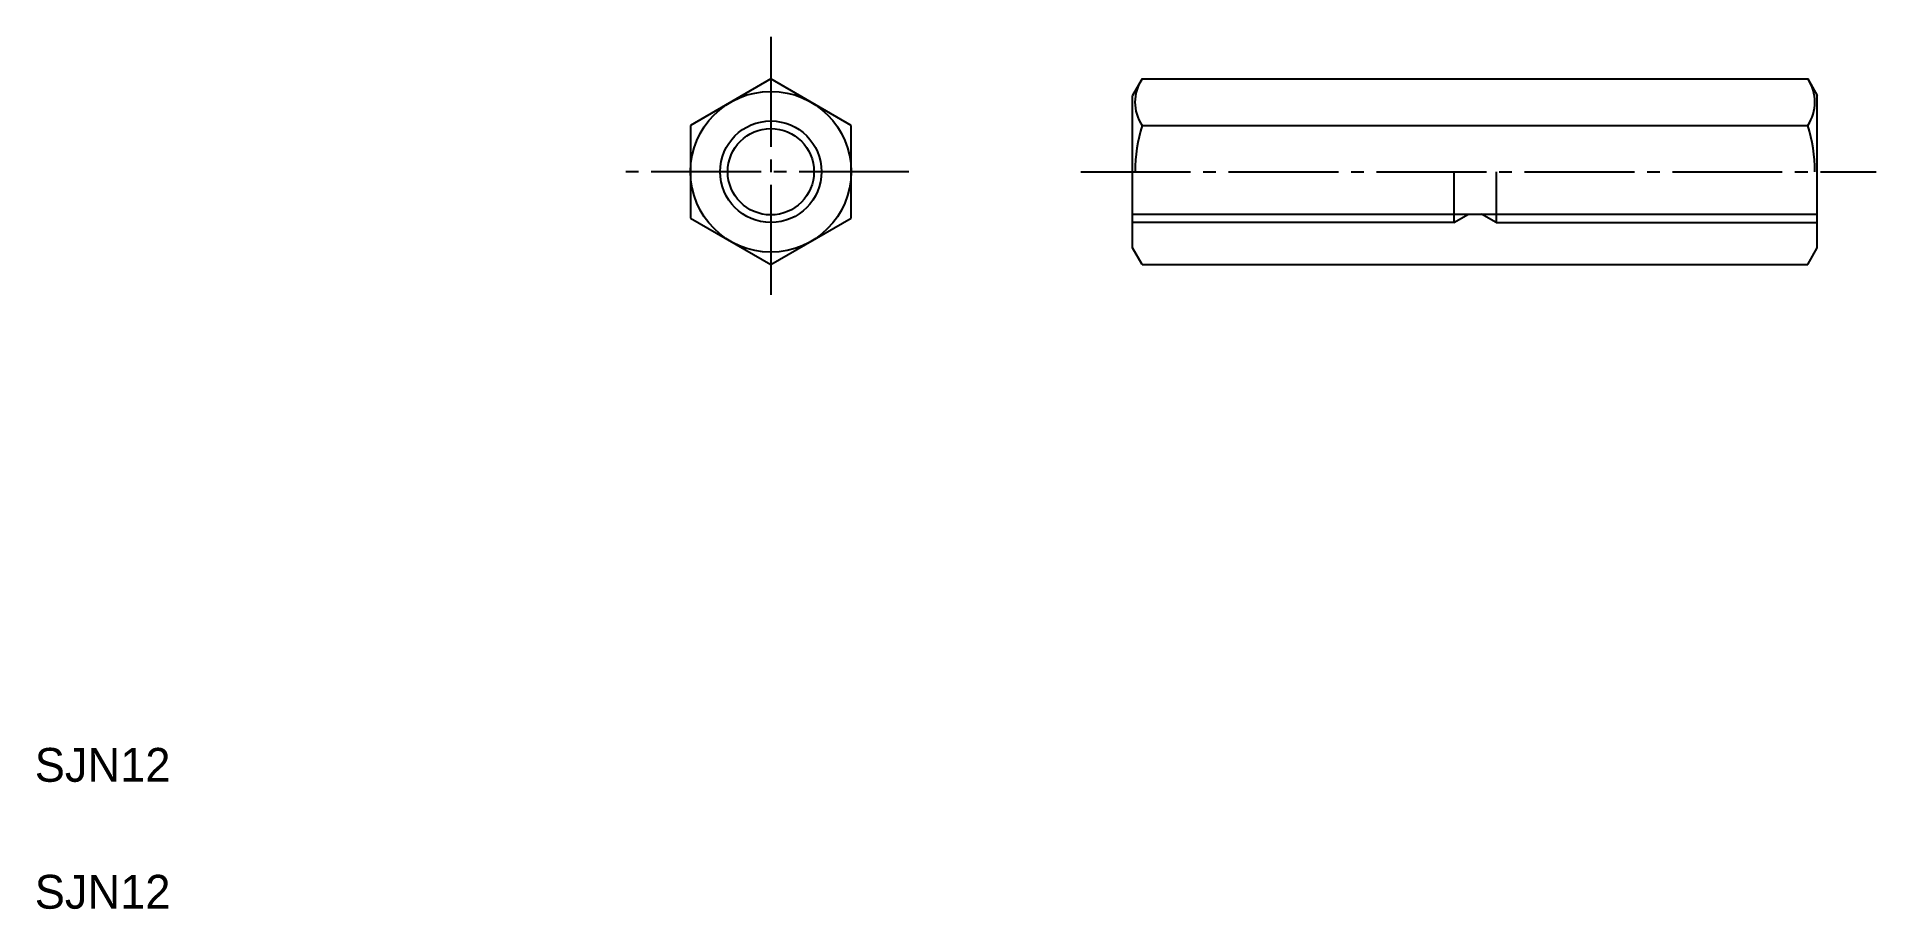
# Model space of a CAD drawing. Extents: x 10 to 228, y 10 to 113.
import ezdxf

# ---------------------------------------------------------------- set-up
doc = ezdxf.new("R2010")
doc.units = 0
doc.linetypes.add('CENTER', pattern=[17.5, 13, -1.5, 1.5, -1.5])
doc.layers.get('0').update_dxf_attribs({"linetype": 'CONTINUOUS'})
doc.layers.add('CENTER', color=1, linetype='CENTER')

msp = doc.modelspace()

# ---------------------------------------------------------------- linework, layer by layer
at = {"color": 7, "linetype": 'CONTINUOUS'}
for p, q in [((97.08, 108.07), (87.58, 102.58)), ((106.58, 102.58), (97.08, 108.07)), ((141.01, 108.07), (139.87, 106.1)), ((141.01, 108.07), (219.73, 108.07)), ((219.73, 108.07), (220.87, 106.1)), ((139.87, 88.1), (139.87, 106.1)), ((220.87, 88.1), (220.87, 106.1)), ((87.58, 102.58), (87.58, 91.61)), ((106.58, 91.61), (106.58, 102.58)), ((141.01, 102.58), (219.73, 102.58)), ((177.87, 97.1), (177.87, 91.1)), ((182.87, 97.1), (182.87, 91.1)), ((87.58, 91.61), (97.08, 86.13)), ((97.08, 86.13), (106.58, 91.61)), ((139.87, 92.1), (220.87, 92.1)), ((158.87, 91.1), (158.87, 91.1)), ((168.37, 91.1), (168.37, 91.1)), ((141.01, 86.13), (139.87, 88.1)), ((219.73, 86.13), (220.87, 88.1)), ((141.01, 86.13), (219.73, 86.13))]:
    msp.add_line(p, q, dxfattribs=at)
at = {"color": 3, "linetype": 'CONTINUOUS'}
for p, q in [((177.87, 91.1), (179.6, 92.1)), ((182.87, 91.1), (181.14, 92.1)), ((177.87, 91.1), (139.87, 91.1)), ((182.87, 91.1), (220.87, 91.1))]:
    msp.add_line(p, q, dxfattribs=at)
at = {"color": 7, "linetype": 'CONTINUOUS'}
for radius in [9.5, 5.1]:
    msp.add_circle((97.08, 97.1), radius, dxfattribs=at)
at = {"color": 3, "linetype": 'CONTINUOUS'}
msp.add_circle((97.08, 97.1), 6, dxfattribs=at)
at = {"color": 7, "linetype": 'CONTINUOUS'}
for centre, radius, start, end in [((145.01, 105.33), 4.86, 145.6111, 214.3889), ((215.72, 105.33), 4.86, 325.6111, 34.3889), ((158.31, 97.1), 18.15, 162.4111, 180), ((202.43, 97.1), 18.15, 0, 17.5889)]:
    msp.add_arc(centre, radius, start, end, dxfattribs=at)
at = {"layer": 'CENTER', "color": 1, "linetype": 'CENTER'}
for p, q in [((97.08, 113.05), (97.08, 81.66)), ((113.42, 97.1), (79.71, 97.1)), ((133.73, 97.1), (227.84, 97.1))]:
    msp.add_line(p, q, dxfattribs=at)

# ---------------------------------------------------------------- texts
at = {"color": 7, "linetype": 'CONTINUOUS'}
for p in [(10, 25), (10, 10)]:
    msp.add_text('SJN12', height=4, dxfattribs=at).set_placement(p)

doc.saveas('drawing.dxf')
